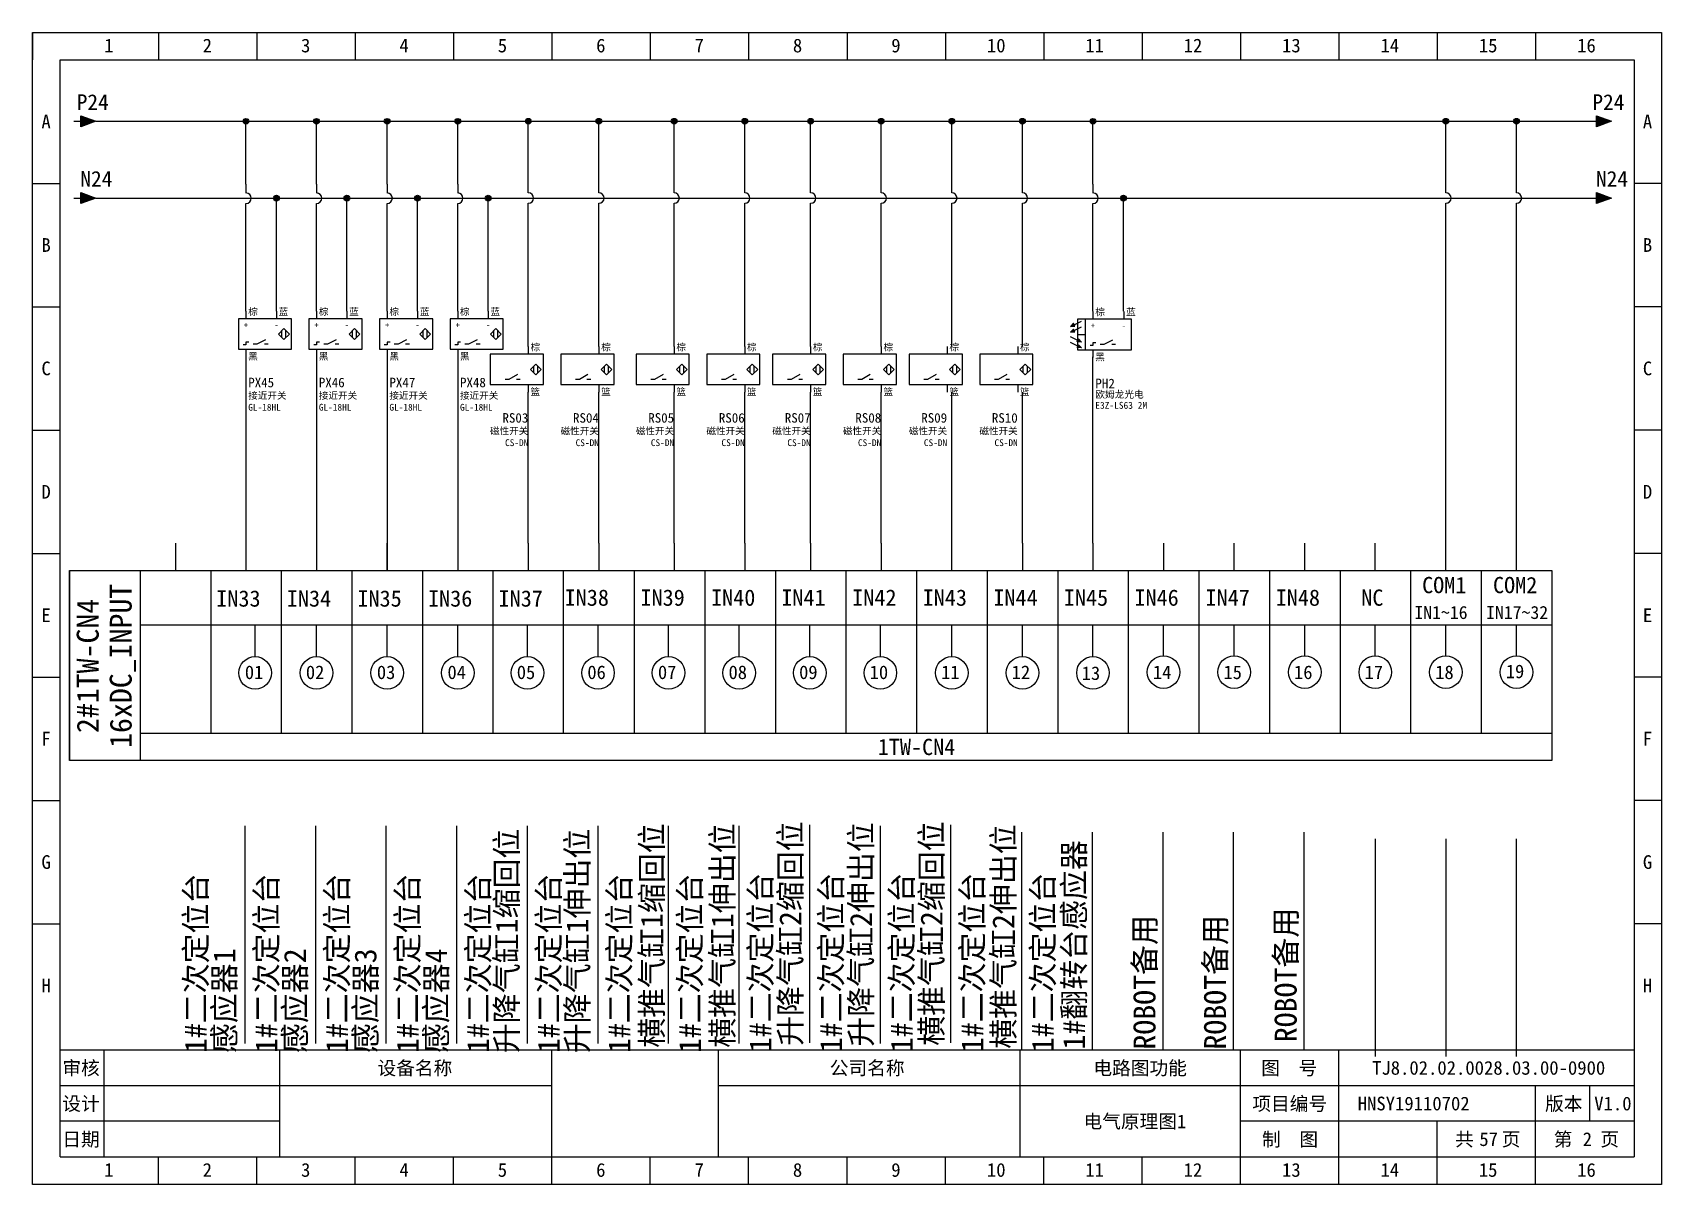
# Model space of a CAD drawing. Header units: millimetres. Extents: x 914 to 910632, y -176 to 682692.
# Drawn here: x 3235.3 to 3532.3, y 3046.2 to 3256.2 of the extents above; entities that cross this region are included whole.
import ezdxf
from ezdxf.enums import TextEntityAlignment as Align

# ---------------------------------------------------------------- set-up
doc = ezdxf.new("R2010")
doc.units = ezdxf.units.MM
doc.layers.add('EPLAN300', color=5, linetype='Continuous', lineweight=25)
doc.layers.add('EPLAN311', color=1, linetype='Continuous', lineweight=25)
doc.styles.get("Standard").update_dxf_attribs({"font": 'arial.ttf'})
doc.styles.add('宋体', font='')
doc.styles.get('宋体').set_extended_font_data('宋体')

# ---------------------------------------------------------------- blocks, each defined once
blk = doc.blocks.new('磁性接近开关3线常开')
at = {"color": 5, "linetype": 'Continuous', "lineweight": 25, "ltscale": 4}
for p, q in [((0, 8.4), (0, 7)), ((5.6, 8.4), (5.6, 7)), ((3.59, 3.14), (2.01, 2.36)), ((6.63, 3.58), (6.63, 4.82)), ((7.37, 3.58), (7.37, 4.82)), ((0, 2.71), (0, 2.19)), ((0, 1.4), (0, 0))]:
    blk.add_line(p, q, dxfattribs=at)
at = {"color": 5, "linetype": 'Continuous', "lineweight": 25}
for p, q in [((0, 2.19), (-0.53, 2.19)), ((0.53, 2.71), (0, 2.71)), ((2.01, 2.36), (1.31, 2.36)), ((4.11, 2.36), (3.41, 2.36))]:
    blk.add_line(p, q, dxfattribs=at)
at = {"color": 5, "linetype": 'Continuous', "lineweight": 25, "ltscale": 4}
for points in [[(-1.4, 1.4), (8.4, 1.4), (8.4, 7), (-1.4, 7)], [(7, 5.19), (6.01, 4.2), (7, 3.21), (7.99, 4.2)]]:
    blk.add_lwpolyline(points, close=True, dxfattribs=at)
at = {"color": 5, "style": '宋体'}
for s, p in [('+', (0, 5.84)), ('-', (5.6, 5.84))]:
    blk.add_text(s, height=1.05, dxfattribs=at).set_placement(p, align=Align.MIDDLE_CENTER)
at = {"color": 0, "style": '宋体'}
for tag, p in [('01', (0.42, 7.67)), ('03', (6.02, 7.67)), ('02', (0.42, -0.54)), ('05', (0.42, -7.76)), ('06', (0.42, -9.92))]:
    blk.add_attdef(tag, p, '', height=1.26, dxfattribs=at)
at = {"color": 5, "style": '宋体'}
blk.add_attdef('04', (0.42, -5.6), '', height=1.75, dxfattribs=at)
blk = doc.blocks.new('EPLSYM_LibrarySPECIAL_Symbol8_Variant0_Placement1')
at = {"linetype": 'Continuous', "lineweight": 25, "ltscale": 4}
blk.add_hatch(color=1, dxfattribs=at).paths.add_polyline_path([(-0.75, 1), (2, 0), (-0.75, -1)], flags=0)
at = {"color": 1, "linetype": 'Continuous', "lineweight": 25, "ltscale": 4}
blk.add_line((-2, 0), (-0.75, 0), dxfattribs=at)
blk.add_lwpolyline([(-0.75, 1), (2, 0), (-0.75, -1)], close=True, dxfattribs=at)
at = {"color": 5}
blk.add_attdef('70_20010', text='', height=2.85, dxfattribs=at).set_placement((3, 0), align=Align.MIDDLE_LEFT)
at = {"color": 73}
for tag, p in [('70_24350', (33.76, 0)), ('70_24300', (72.31, 0))]:
    blk.add_attdef(tag, text='', height=2.06, dxfattribs=at).set_placement(p, align=Align.MIDDLE_LEFT)
blk = doc.blocks.new('光电光栅常开')
at = {"layer": 'EPLAN300', "linetype": 'Continuous', "lineweight": 25, "ltscale": 4}
for points in [[(-3.56, 6.25), (-4.09, 5.65), (-3.3, 5.72)], [(-3.56, 5.2), (-4.09, 4.6), (-3.3, 4.67)], [(-2.63, 3.39), (-2.1, 2.8), (-2.89, 2.87)], [(-2.63, 2.34), (-2.1, 1.75), (-2.89, 1.82)]]:
    blk.add_hatch(color=5, dxfattribs=at).paths.add_polyline_path(points, flags=0)
at = {"layer": 'EPLAN300', "color": 5, "linetype": 'Continuous', "lineweight": 25, "ltscale": 4}
for p, q in [((-3.43, 5.99), (-2.1, 6.65)), ((-1.4, 7), (-1.4, 1.4)), ((0, 8.4), (0, 7)), ((5.6, 8.4), (5.6, 7)), ((-2.76, 3.13), (-4.09, 3.8)), ((-3.43, 4.94), (-2.1, 5.6)), ((-2.8, 4.2), (-1.4, 4.2)), ((3.59, 3.14), (2.01, 2.36)), ((-2.76, 2.08), (-4.09, 2.75)), ((0, 2.71), (0, 2.19)), ((0, 1.4), (0, 0))]:
    blk.add_line(p, q, dxfattribs=at)
at = {"layer": 'EPLAN300', "color": 5, "linetype": 'Continuous', "lineweight": 25}
for p, q in [((0, 2.19), (-0.53, 2.19)), ((0.53, 2.71), (0, 2.71)), ((2.01, 2.36), (1.31, 2.36)), ((4.11, 2.36), (3.41, 2.36))]:
    blk.add_line(p, q, dxfattribs=at)
at = {"layer": 'EPLAN300', "color": 5, "linetype": 'Continuous', "lineweight": 25, "ltscale": 4}
for points in [[(-3.56, 6.25), (-4.09, 5.65), (-3.3, 5.72)], [(-2.8, 1.4), (7, 1.4), (7, 7), (-2.8, 7)], [(-3.56, 5.2), (-4.09, 4.6), (-3.3, 4.67)], [(-2.63, 3.39), (-2.1, 2.8), (-2.89, 2.87)], [(-2.63, 2.34), (-2.1, 1.75), (-2.89, 1.82)]]:
    blk.add_lwpolyline(points, close=True, dxfattribs=at)
at = {"color": 0, "style": '宋体'}
for tag, p in [('01', (0.42, 7.67)), ('03', (6.02, 7.67)), ('02', (0.42, -0.54)), ('05', (0.42, -7.76)), ('06', (0.42, -9.92))]:
    blk.add_attdef(tag, p, '', height=1.26, dxfattribs=at)
at = {"color": 5, "style": '宋体'}
blk.add_attdef('04', (0.42, -5.6), '', height=1.75, dxfattribs=at)
at = {"layer": 'EPLAN300', "color": 5, "style": '宋体'}
for s, p in [('+', (0, 5.84)), ('-', (5.6, 5.84))]:
    blk.add_text(s, height=1.05, dxfattribs=at).set_placement(p, align=Align.MIDDLE_CENTER)
blk = doc.blocks.new('磁性接近开关2线常开')
at = {"layer": 'EPLAN300', "color": 5, "linetype": 'Continuous', "lineweight": 25, "ltscale": 4}
for p, q in [((0, 8.4), (0, 7)), ((-2.01, 3.24), (-3.59, 2.36)), ((1.03, 3.58), (1.03, 4.82)), ((1.77, 3.58), (1.77, 4.82)), ((0, 1.4), (0, 0))]:
    blk.add_line(p, q, dxfattribs=at)
at = {"layer": 'EPLAN300', "color": 5, "linetype": 'Continuous', "lineweight": 25}
for p, q in [((-3.59, 2.36), (-4.29, 2.36)), ((-1.49, 2.36), (-2.19, 2.36))]:
    blk.add_line(p, q, dxfattribs=at)
at = {"layer": 'EPLAN300', "color": 5, "linetype": 'Continuous', "lineweight": 25, "ltscale": 4}
for points in [[(2.8, 7), (-7, 7), (-7, 1.4), (2.8, 1.4)], [(1.4, 5.19), (0.41, 4.2), (1.4, 3.21), (2.39, 4.2)]]:
    blk.add_lwpolyline(points, close=True, dxfattribs=at)
at = {"color": 0, "style": '宋体'}
for tag, p in [('01', (0.42, 7.67)), ('02', (0.42, -0.54))]:
    blk.add_attdef(tag, p, '', height=1.26, dxfattribs=at)
at = {"color": 5, "style": '宋体'}
blk.add_attdef('03', text='', height=1.75, dxfattribs=at).set_placement((0, -5.6), align=Align.RIGHT)
at = {"color": 0, "style": '宋体'}
for tag, p in [('04', (0, -7.76)), ('05', (0, -9.92))]:
    blk.add_attdef(tag, text='', height=1.26, dxfattribs=at).set_placement(p, align=Align.RIGHT)
blk = doc.blocks.new('*U388')
blk.add_line((-2.5, 0), (2.5, 0))
blk = doc.blocks.new('*U389')
at = {"color": 0, "linetype": 'ByBlock', "lineweight": -2, "transparency": 16777216}
for p in [(0, 0), (0, -22.5), (0, -45), (0, -67.5), (0, -90), (0, -112.5), (0, -135)]:
    blk.add_blockref('*U388', p, dxfattribs=at)
blk = doc.blocks.new('*U390')
blk.add_line((-2.5, 0), (2.5, 0))
blk = doc.blocks.new('*U391')
at = {"color": 0, "linetype": 'ByBlock', "lineweight": -2, "transparency": 16777216}
for p in [(0, 0), (0, -22.5), (0, -45), (0, -67.5), (0, -90), (0, -112.5), (0, -135)]:
    blk.add_blockref('*U390', p, dxfattribs=at)
blk = doc.blocks.new('制图图框')
for p, q in [((-2700.08, 789.32), (-2403.08, 789.32)), ((-2700.08, 579.32), (-2700.08, 789.32)), ((-2700.08, 789.32), (-2700.08, 784.32)), ((-2700.08, 789.32), (-2695.08, 789.32)), ((-2677.15, 789.32), (-2677.15, 784.32)), ((-2659.21, 789.32), (-2659.21, 784.32)), ((-2641.27, 789.32), (-2641.27, 784.32)), ((-2623.33, 789.32), (-2623.33, 784.32)), ((-2605.4, 789.32), (-2605.4, 784.32)), ((-2587.46, 789.32), (-2587.46, 784.32)), ((-2569.52, 789.32), (-2569.52, 784.32)), ((-2551.58, 789.32), (-2551.58, 784.32)), ((-2533.65, 789.32), (-2533.65, 784.32)), ((-2515.71, 789.32), (-2515.71, 784.32)), ((-2497.77, 789.32), (-2497.77, 784.32)), ((-2479.83, 789.32), (-2479.83, 784.32)), ((-2461.9, 789.32), (-2461.9, 784.32)), ((-2443.96, 789.32), (-2443.96, 784.32)), ((-2426.02, 789.32), (-2426.02, 784.32)), ((-2403.08, 789.32), (-2403.08, 579.32)), ((-2403.08, 789.32), (-2403.08, 784.32)), ((-2695.08, 784.32), (-2408.08, 784.32)), ((-2695.08, 584.32), (-2695.08, 784.32)), ((-2408.08, 784.32), (-2408.08, 584.32)), ((-2408.08, 603.82), (-2695.08, 603.82)), ((-2687.08, 603.82), (-2687.08, 584.32)), ((-2655.08, 603.82), (-2655.08, 584.32)), ((-2655.08, 603.82), (-2655.08, 584.32)), ((-2605.4, 579.32), (-2605.4, 603.82)), ((-2575.08, 603.82), (-2575.08, 584.32)), ((-2575.08, 603.82), (-2575.08, 584.32)), ((-2575.08, 603.82), (-2575.08, 584.32)), ((-2520.08, 603.82), (-2520.08, 584.32)), ((-2479.83, 579.32), (-2479.83, 603.82)), ((-2461.9, 579.32), (-2461.9, 603.82)), ((-2655.08, 597.32), (-2695.08, 597.32)), ((-2605.4, 597.32), (-2655.08, 597.32)), ((-2408.08, 597.32), (-2575.08, 597.32)), ((-2426.02, 579.32), (-2426.02, 597.32)), ((-2416.18, 597.32), (-2416.18, 590.82)), ((-2655.08, 590.82), (-2695.08, 590.82)), ((-2408.08, 590.82), (-2479.83, 590.82)), ((-2443.96, 579.32), (-2443.96, 590.82)), ((-2695.08, 584.32), (-2408.08, 584.32)), ((-2677.15, 579.32), (-2677.15, 584.32)), ((-2659.21, 579.32), (-2659.21, 584.32)), ((-2641.27, 579.32), (-2641.27, 584.32)), ((-2623.33, 579.32), (-2623.33, 584.32)), ((-2587.46, 579.32), (-2587.46, 584.32)), ((-2569.52, 579.32), (-2569.52, 584.32)), ((-2551.58, 579.32), (-2551.58, 584.32)), ((-2533.65, 579.32), (-2533.65, 584.32)), ((-2515.71, 579.32), (-2515.71, 584.32)), ((-2497.77, 579.32), (-2497.77, 584.32)), ((-2403.08, 579.32), (-2700.08, 579.32))]:
    blk.add_line(p, q)
blk.add_blockref('*U389', (-2697.58, 761.82))
at = {"xscale": -1}
blk.add_blockref('*U391', (-2405.58, 761.82), dxfattribs=at)
at = {"style": '宋体'}
for s, p in [('1', (-2687.01, 785.71)), ('2', (-2669.07, 785.71)), ('3', (-2651.13, 785.71)), ('4', (-2633.2, 785.71)), ('5', (-2615.26, 785.71)), ('6', (-2597.32, 785.71)), ('7', (-2579.38, 785.71)), ('8', (-2561.45, 785.71)), ('9', (-2543.51, 785.71)), ('10', (-2526.07, 785.71)), ('11', (-2508.13, 785.71)), ('12', (-2490.2, 785.71)), ('13', (-2472.26, 785.71)), ('14', (-2454.32, 785.71)), ('15', (-2436.38, 785.71)), ('16', (-2418.45, 785.71)), ('A', (-2698.47, 771.84)), ('A', (-2406.47, 771.84)), ('B', (-2698.47, 749.34)), ('B', (-2406.47, 749.34)), ('C', (-2698.47, 726.84)), ('C', (-2406.47, 726.84)), ('D', (-2698.47, 704.34)), ('D', (-2406.47, 704.34)), ('E', (-2698.47, 681.84)), ('E', (-2406.47, 681.84)), ('F', (-2698.47, 659.34)), ('F', (-2406.47, 659.34)), ('G', (-2698.47, 636.84)), ('G', (-2406.47, 636.84)), ('H', (-2698.47, 614.34)), ('H', (-2406.47, 614.34)), ('审核', (-2694.65, 599.29)), ('设备名称', (-2637.2, 599.28)), ('公司名称', (-2554.73, 599.29)), ('电路图功能', (-2506.66, 599.29)), ('图  号', (-2476.05, 599.3)), ('设计', (-2694.66, 592.79)), ('项目编号', (-2477.68, 592.79)), ('版本', (-2424.3, 592.79)), ('日期', (-2694.66, 586.29)), ('制  图', (-2475.91, 586.28)), ('共   页', (-2440.72, 586.31)), ('第   页', (-2422.72, 586.3)), ('1', (-2687.01, 580.71)), ('2', (-2669.07, 580.71)), ('3', (-2651.13, 580.71)), ('4', (-2633.2, 580.71)), ('5', (-2615.26, 580.71)), ('6', (-2597.32, 580.71)), ('7', (-2579.38, 580.71)), ('8', (-2561.45, 580.71)), ('9', (-2543.51, 580.71)), ('10', (-2526.07, 580.71)), ('11', (-2508.13, 580.71)), ('12', (-2490.2, 580.71)), ('13', (-2472.26, 580.71)), ('14', (-2454.32, 580.71)), ('15', (-2436.38, 580.71)), ('16', (-2418.45, 580.71))]:
    blk.add_text(s, height=2.5, dxfattribs=at).set_placement(p)

msp = doc.modelspace()

# ---------------------------------------------------------------- hatches: boundary and pattern name
at = {"layer": 'EPLAN311', "ltscale": 4}
h = msp.add_hatch(color=256, dxfattribs=at)
edge = h.paths.add_edge_path()
edge.add_arc((3274.163, 3240.045), 0.52, 0, 360)
h = msp.add_hatch(color=256, dxfattribs=at)
edge = h.paths.add_edge_path()
edge.add_arc((3287.033, 3240.045), 0.52, 0, 360)
h = msp.add_hatch(color=256, dxfattribs=at)
edge = h.paths.add_edge_path()
edge.add_arc((3299.903, 3240.045), 0.52, 0, 360)
h = msp.add_hatch(color=256, dxfattribs=at)
edge = h.paths.add_edge_path()
edge.add_arc((3312.773, 3240.045), 0.52, 0, 360)
h = msp.add_hatch(color=1, dxfattribs=at)
edge = h.paths.add_edge_path()
edge.add_arc((3325.643, 3240.053), 0.52, 0, 360)
h = msp.add_hatch(color=1, dxfattribs=at)
edge = h.paths.add_edge_path()
edge.add_arc((3338.513, 3240.053), 0.52, 0, 360)
h = msp.add_hatch(color=1, dxfattribs=at)
edge = h.paths.add_edge_path()
edge.add_arc((3352.233, 3240.056), 0.52, 0, 360)
h = msp.add_hatch(color=1, dxfattribs=at)
edge = h.paths.add_edge_path()
edge.add_arc((3365.103, 3240.056), 0.52, 0, 360)
h = msp.add_hatch(color=1, dxfattribs=at)
edge = h.paths.add_edge_path()
edge.add_arc((3377.123, 3240.053), 0.52, 0, 360)
h = msp.add_hatch(color=1, dxfattribs=at)
edge = h.paths.add_edge_path()
edge.add_arc((3389.993, 3240.053), 0.52, 0, 360)
h = msp.add_hatch(color=1, dxfattribs=at)
edge = h.paths.add_edge_path()
edge.add_arc((3402.863, 3240.053), 0.52, 0, 360)
h = msp.add_hatch(color=1, dxfattribs=at)
edge = h.paths.add_edge_path()
edge.add_arc((3415.733, 3240.053), 0.52, 0, 360)
h = msp.add_hatch(color=256, dxfattribs=at)
edge = h.paths.add_edge_path()
edge.add_arc((3428.603, 3240.044), 0.52, 0, 360)
h = msp.add_hatch(color=1, dxfattribs=at)
edge = h.paths.add_edge_path()
edge.add_arc((3492.953, 3240.051), 0.52, 0, 360)
h = msp.add_hatch(color=1, dxfattribs=at)
edge = h.paths.add_edge_path()
edge.add_arc((3505.823, 3240.051), 0.52, 0, 360)
h = msp.add_hatch(color=256, dxfattribs=at)
edge = h.paths.add_edge_path()
edge.add_arc((3279.707, 3226.04), 0.52, 0, 360)
h = msp.add_hatch(color=256, dxfattribs=at)
edge = h.paths.add_edge_path()
edge.add_arc((3292.577, 3226.04), 0.52, 0, 360)
h = msp.add_hatch(color=256, dxfattribs=at)
edge = h.paths.add_edge_path()
edge.add_arc((3305.447, 3226.04), 0.52, 0, 360)
h = msp.add_hatch(color=256, dxfattribs=at)
edge = h.paths.add_edge_path()
edge.add_arc((3318.317, 3226.04), 0.52, 0, 360)
h = msp.add_hatch(color=256, dxfattribs=at)
edge = h.paths.add_edge_path()
edge.add_arc((3434.147, 3226.039), 0.52, 0, 360)

# ---------------------------------------------------------------- linework, layer by layer
at = {"color": 0}
for p, q in [((3246.775, 3240.051), (3519.155, 3240.044)), ((3325.643, 3227.001), (3325.643, 3240.053)), ((3338.513, 3227.001), (3338.513, 3240.053)), ((3352.232, 3227.004), (3352.233, 3240.056)), ((3365.102, 3227.004), (3365.103, 3240.056)), ((3377.123, 3227.001), (3377.123, 3240.053)), ((3389.993, 3227.001), (3389.993, 3240.053)), ((3402.863, 3227.001), (3402.863, 3240.053)), ((3415.733, 3227.001), (3415.733, 3240.053)), ((3492.953, 3226.999), (3492.953, 3240.052)), ((3505.823, 3226.999), (3505.823, 3240.052)), ((3246.793, 3226.044), (3519.155, 3226.044)), ((3325.643, 3198.963), (3325.643, 3225.091)), ((3338.513, 3198.963), (3338.513, 3225.091)), ((3352.232, 3198.966), (3352.232, 3225.094)), ((3365.102, 3198.966), (3365.102, 3225.094)), ((3377.123, 3198.963), (3377.123, 3225.091)), ((3389.993, 3198.963), (3389.993, 3225.091)), ((3402.863, 3198.963), (3402.863, 3225.091)), ((3415.733, 3198.963), (3415.733, 3225.091)), ((3325.643, 3163.105), (3325.643, 3190.647)), ((3338.513, 3163.101), (3338.513, 3190.644)), ((3352.232, 3163.108), (3352.232, 3190.65)), ((3365.102, 3163.105), (3365.102, 3190.647)), ((3377.123, 3163.105), (3377.123, 3190.647)), ((3389.993, 3163.101), (3389.993, 3190.644)), ((3402.863, 3163.105), (3402.863, 3190.647)), ((3415.733, 3163.101), (3415.733, 3190.644))]:
    msp.add_line(p, q, dxfattribs=at)
for p, q in [((3274.163, 3228.555), (3274.163, 3240.045)), ((3287.033, 3228.555), (3287.033, 3240.045)), ((3299.903, 3228.555), (3299.903, 3240.045)), ((3312.773, 3228.555), (3312.773, 3240.045)), ((3428.603, 3228.555), (3428.603, 3240.044)), ((3274.163, 3228.555), (3274.163, 3226.983)), ((3287.033, 3228.555), (3287.033, 3226.983)), ((3299.903, 3228.555), (3299.903, 3226.983)), ((3312.773, 3228.555), (3312.773, 3226.983)), ((3428.603, 3228.555), (3428.603, 3226.982)), ((3279.707, 3205.421), (3279.707, 3226.039)), ((3292.577, 3205.421), (3292.577, 3226.039)), ((3305.447, 3205.421), (3305.447, 3226.039)), ((3318.317, 3205.421), (3318.317, 3226.039)), ((3434.147, 3205.421), (3434.147, 3226.039)), ((3274.163, 3205.421), (3274.163, 3225.073)), ((3287.033, 3205.421), (3287.033, 3225.073)), ((3299.903, 3205.421), (3299.903, 3225.073)), ((3312.773, 3205.421), (3312.773, 3225.073)), ((3428.603, 3205.421), (3428.603, 3225.072)), ((3492.953, 3163.101), (3492.953, 3225.089)), ((3505.823, 3163.101), (3505.823, 3225.089)), ((3274.163, 3197.105), (3274.163, 3163.101)), ((3287.033, 3197.105), (3287.033, 3163.101)), ((3299.903, 3197.105), (3299.903, 3163.101)), ((3312.773, 3197.105), (3312.773, 3163.101)), ((3428.603, 3163.101), (3428.603, 3197.105)), ((3261.293, 3163.101), (3261.293, 3158.151)), ((3274.163, 3163.101), (3274.163, 3158.151)), ((3287.033, 3163.101), (3287.033, 3158.151)), ((3299.903, 3163.101), (3299.903, 3158.151)), ((3299.903, 3158.151), (3299.903, 3163.101)), ((3312.773, 3163.101), (3312.773, 3158.151)), ((3325.643, 3163.101), (3325.643, 3158.151)), ((3338.513, 3163.101), (3338.513, 3158.151)), ((3352.232, 3163.101), (3352.232, 3158.151)), ((3365.102, 3163.101), (3365.102, 3158.151)), ((3377.123, 3163.101), (3377.123, 3158.151)), ((3389.993, 3163.101), (3389.993, 3158.151)), ((3402.863, 3158.151), (3402.863, 3163.101)), ((3415.733, 3163.101), (3415.733, 3158.151)), ((3415.733, 3163.101), (3415.733, 3158.151)), ((3428.603, 3163.101), (3428.603, 3158.151)), ((3441.473, 3163.101), (3441.473, 3158.151)), ((3454.343, 3158.151), (3454.343, 3163.101)), ((3467.213, 3158.151), (3467.213, 3163.101)), ((3480.083, 3158.151), (3480.083, 3163.101)), ((3492.953, 3158.151), (3492.953, 3163.101)), ((3505.823, 3158.151), (3505.823, 3163.101)), ((3241.988, 3158.151), (3512.258, 3158.151)), ((3241.988, 3123.501), (3241.988, 3158.151)), ((3241.988, 3158.151), (3241.988, 3123.501)), ((3254.858, 3158.151), (3254.858, 3123.501)), ((3267.728, 3158.151), (3267.728, 3128.451)), ((3280.598, 3158.151), (3280.598, 3128.451)), ((3293.468, 3158.151), (3293.468, 3128.451)), ((3306.338, 3158.151), (3306.338, 3128.451)), ((3319.208, 3128.451), (3319.208, 3158.151)), ((3332.078, 3128.451), (3332.078, 3158.151)), ((3344.948, 3158.151), (3344.948, 3128.451)), ((3357.818, 3158.151), (3357.818, 3128.451)), ((3370.688, 3158.151), (3370.688, 3128.451)), ((3383.558, 3158.151), (3383.558, 3128.43)), ((3396.428, 3158.151), (3396.428, 3128.451)), ((3409.298, 3158.151), (3409.298, 3128.451)), ((3422.168, 3158.151), (3422.168, 3128.451)), ((3435.038, 3158.151), (3435.038, 3128.451)), ((3447.908, 3158.151), (3447.908, 3128.451)), ((3460.778, 3158.151), (3460.778, 3128.451)), ((3473.648, 3158.151), (3473.648, 3128.451)), ((3486.518, 3158.151), (3486.518, 3128.451)), ((3499.388, 3158.151), (3499.388, 3128.451)), ((3512.258, 3158.151), (3512.258, 3123.501)), ((3254.858, 3148.251), (3512.258, 3148.251)), ((3275.833, 3142.442), (3275.833, 3148.251)), ((3287.033, 3142.442), (3287.033, 3148.251)), ((3299.903, 3142.442), (3299.903, 3148.251)), ((3312.773, 3142.442), (3312.773, 3148.251)), ((3428.603, 3142.442), (3428.603, 3148.251)), ((3441.473, 3142.601), (3441.473, 3148.251)), ((3454.343, 3142.601), (3454.343, 3148.251)), ((3467.213, 3142.601), (3467.213, 3148.251)), ((3480.083, 3142.601), (3480.083, 3148.251)), ((3492.953, 3142.601), (3492.953, 3148.251)), ((3505.823, 3142.601), (3505.823, 3148.251)), ((3325.487, 3142.442), (3325.487, 3148.092)), ((3338.357, 3142.442), (3338.357, 3148.092)), ((3351.227, 3142.442), (3351.227, 3148.092)), ((3364.097, 3142.442), (3364.097, 3148.092)), ((3376.967, 3142.442), (3376.967, 3148.092)), ((3389.837, 3142.442), (3389.837, 3148.092)), ((3402.863, 3142.442), (3402.863, 3148.092)), ((3415.733, 3142.442), (3415.733, 3148.092)), ((3512.258, 3128.451), (3254.858, 3128.451)), ((3512.258, 3123.501), (3241.988, 3123.501)), ((3274.007, 3071.902), (3274.007, 3111.602)), ((3286.877, 3071.902), (3286.877, 3111.602)), ((3299.747, 3071.902), (3299.747, 3111.602)), ((3312.617, 3071.902), (3312.617, 3111.602)), ((3325.487, 3071.902), (3325.487, 3111.602)), ((3338.357, 3071.902), (3338.357, 3111.602)), ((3351.227, 3071.902), (3351.227, 3111.602)), ((3364.097, 3071.902), (3364.097, 3111.602)), ((3376.967, 3072.062), (3376.967, 3111.761)), ((3389.837, 3071.902), (3389.837, 3111.602)), ((3402.707, 3072.062), (3402.707, 3111.761)), ((3415.577, 3110.419), (3415.577, 3070.719)), ((3428.447, 3110.419), (3428.447, 3070.719)), ((3441.317, 3110.419), (3441.317, 3070.719)), ((3454.187, 3110.419), (3454.187, 3070.719)), ((3467.057, 3110.419), (3467.057, 3070.719)), ((3480.083, 3109.236), (3480.083, 3069.536)), ((3492.953, 3109.236), (3492.953, 3069.536)), ((3505.823, 3069.536), (3505.823, 3109.236))]:
    msp.add_line(p, q)
for centre in [(3275.833, 3139.472), (3287.033, 3139.472), (3299.903, 3139.472), (3312.773, 3139.472), (3325.487, 3139.472), (3338.357, 3139.472), (3351.227, 3139.472), (3364.097, 3139.472), (3376.967, 3139.472), (3389.837, 3139.472), (3402.863, 3139.472), (3415.733, 3139.472), (3428.603, 3139.472), (3441.473, 3139.631), (3454.343, 3139.631), (3467.213, 3139.631), (3480.083, 3139.631), (3492.953, 3139.631), (3505.823, 3139.631)]:
    msp.add_circle(centre, 2.97)
for centre in [(3274.163, 3226.028), (3287.033, 3226.028), (3299.903, 3226.028), (3312.773, 3226.028), (3325.643, 3226.046), (3338.513, 3226.046), (3352.232, 3226.049), (3365.102, 3226.049), (3377.123, 3226.046), (3389.993, 3226.046), (3402.863, 3226.046), (3415.733, 3226.046), (3428.603, 3226.027), (3492.953, 3226.044), (3505.823, 3226.044)]:
    msp.add_arc(centre, 0.955, 270, 90)
at = {"layer": 'EPLAN311', "ltscale": 4}
for centre in [(3274.163, 3240.045), (3287.033, 3240.045), (3299.903, 3240.045), (3312.773, 3240.045), (3428.603, 3240.044), (3279.707, 3226.04), (3292.577, 3226.04), (3305.447, 3226.04), (3318.317, 3226.04), (3434.147, 3226.039)]:
    msp.add_circle(centre, 0.52, dxfattribs=at)
at = {"layer": 'EPLAN311', "color": 1, "ltscale": 4}
for centre in [(3325.643, 3240.053), (3338.513, 3240.053), (3352.233, 3240.056), (3365.103, 3240.056), (3377.123, 3240.053), (3389.993, 3240.053), (3402.863, 3240.053), (3415.733, 3240.053), (3492.953, 3240.051), (3505.823, 3240.051)]:
    msp.add_circle(centre, 0.52, dxfattribs=at)

# ---------------------------------------------------------------- block references
msp.add_blockref('制图图框', (5935.337, 2466.901))
at = {"color": 7}
ref = msp.add_blockref('EPLSYM_LibrarySPECIAL_Symbol8_Variant0_Placement1', (3244.793, 3240.045), dxfattribs=at)
ref.add_attrib('70_20010', 'P24', dxfattribs={"color": 5, "height": 2.8548, "style": '宋体'}).set_placement((3243.309, 3243.544), align=Align.MIDDLE_LEFT)
ref = msp.add_blockref('EPLSYM_LibrarySPECIAL_Symbol8_Variant0_Placement1', (3521.155, 3240.044), dxfattribs=at)
ref.add_attrib('70_20010', 'P24', dxfattribs={"color": 5, "height": 2.8548, "style": '宋体'}).set_placement((3519.671, 3243.544), align=Align.MIDDLE_LEFT)
ref = msp.add_blockref('EPLSYM_LibrarySPECIAL_Symbol8_Variant0_Placement1', (3244.793, 3226.044), dxfattribs=at)
ref.add_attrib('70_20010', 'N24', dxfattribs={"color": 5, "height": 2.8548, "style": '宋体'}).set_placement((3243.967, 3229.557), align=Align.MIDDLE_LEFT)
ref = msp.add_blockref('EPLSYM_LibrarySPECIAL_Symbol8_Variant0_Placement1', (3521.155, 3226.044), dxfattribs=at)
ref.add_attrib('70_20010', 'N24', dxfattribs={"color": 5, "height": 2.8548, "style": '宋体'}).set_placement((3520.329, 3229.557), align=Align.MIDDLE_LEFT)
at = {"xscale": 0.99, "yscale": 0.99, "zscale": 0.99}
for name, p, values in [('磁性接近开关3线常开', (3274.163, 3197.105), {'06': 'GL-18HL', '05': '接近开关', '04': 'PX45', '03': '蓝', '02': '黑', '01': '棕'}), ('磁性接近开关3线常开', (3287.033, 3197.105), {'06': 'GL-18HL', '05': '接近开关', '04': 'PX46', '03': '蓝', '02': '黑', '01': '棕'}), ('磁性接近开关3线常开', (3299.903, 3197.105), {'06': 'GL-18HL', '05': '接近开关', '04': 'PX47', '03': '蓝', '02': '黑', '01': '棕'}), ('磁性接近开关3线常开', (3312.773, 3197.105), {'06': 'GL-18HL', '05': '接近开关', '04': 'PX48', '03': '蓝', '02': '黑', '01': '棕'}), ('磁性接近开关2线常开', (3325.643, 3190.647), {'05': 'CS-DN', '04': '磁性开关', '03': 'RS03', '02': '篮', '01': '棕'}), ('磁性接近开关2线常开', (3338.513, 3190.644), {'05': 'CS-DN', '04': '磁性开关', '03': 'RS04', '02': '篮', '01': '棕'}), ('磁性接近开关2线常开', (3352.232, 3190.65), {'05': 'CS-DN', '04': '磁性开关', '03': 'RS05', '02': '篮', '01': '棕'}), ('磁性接近开关2线常开', (3365.102, 3190.647), {'05': 'CS-DN', '04': '磁性开关', '03': 'RS06', '02': '篮', '01': '棕'}), ('磁性接近开关2线常开', (3377.123, 3190.647), {'05': 'CS-DN', '04': '磁性开关', '03': 'RS07', '02': '篮', '01': '棕'}), ('磁性接近开关2线常开', (3389.993, 3190.65), {'05': 'CS-DN', '04': '磁性开关', '03': 'RS08', '02': '篮', '01': '棕'}), ('磁性接近开关2线常开', (3402.014, 3190.65), {'05': 'CS-DN', '04': '磁性开关', '03': 'RS09', '02': '篮', '01': '棕'}), ('磁性接近开关2线常开', (3414.884, 3190.646), {'05': 'CS-DN', '04': '磁性开关', '03': 'RS10', '02': '篮', '01': '棕'})]:
    msp.add_blockref(name, p, dxfattribs=at).add_auto_attribs(values)
ref = msp.add_blockref('光电光栅常开', (3428.603, 3196.972))
ref.add_attrib('01', '棕', (3429.023, 3204.644), dxfattribs={"color": 0, "height": 1.263, "style": '宋体'})
ref.add_attrib('02', '黑', (3429.023, 3196.437), dxfattribs={"color": 0, "height": 1.263, "style": '宋体'})
ref.add_attrib('03', '蓝', (3434.623, 3204.644), dxfattribs={"color": 0, "height": 1.263, "style": '宋体'})
ref.add_attrib('04', 'PH2', (3429.023, 3191.369), dxfattribs={"color": 5, "height": 1.7535, "style": '宋体'})
ref.add_attrib('05', '欧姆龙光电', (3429.023, 3189.614), dxfattribs={"color": 0, "height": 1.2625, "style": '宋体'})
ref.add_attrib('06', 'E3Z-LS63 2M', (3429.023, 3187.627), dxfattribs={"color": 0, "height": 1.26252, "style": '宋体'})

# ---------------------------------------------------------------- texts
at = {"style": '宋体'}
for s, height, p in [('IN33', 2.97, (3268.744, 3151.557)), ('IN34', 2.97, (3281.614, 3151.557)), ('IN35', 2.97, (3294.484, 3151.557)), ('IN36', 2.97, (3307.354, 3151.557)), ('IN37', 2.97, (3320.224, 3151.557)), ('IN38', 2.97, (3332.266, 3151.716)), ('IN39', 2.97, (3346.093, 3151.716)), ('IN40', 2.97, (3358.963, 3151.716)), ('IN41', 2.97, (3371.775, 3151.716)), ('IN42', 2.97, (3384.703, 3151.716)), ('IN43', 2.97, (3397.548, 3151.716)), ('IN44', 2.97, (3410.435, 3151.716)), ('IN45', 2.97, (3423.288, 3151.716)), ('IN46', 2.97, (3436.158, 3151.716)), ('IN47', 2.97, (3449.135, 3151.716)), ('IN48', 2.97, (3461.923, 3151.716)), ('NC', 2.97, (3477.525, 3151.716)), ('COM1', 2.97, (3488.615, 3154.01)), ('COM2', 2.97, (3501.543, 3154.01)), ('IN1~16', 2.376, (3487.209, 3149.309)), ('IN17~32', 2.376, (3500.284, 3149.309)), ('01', 2.475, (3273.961, 3138.356)), ('02', 2.475, (3285.087, 3138.355)), ('03', 2.475, (3298.032, 3138.355)), ('04', 2.475, (3310.902, 3138.356)), ('05', 2.475, (3323.541, 3138.355)), ('06', 2.475, (3336.411, 3138.355)), ('07', 2.475, (3349.281, 3138.355)), ('08', 2.475, (3362.151, 3138.355)), ('09', 2.475, (3375.021, 3138.355)), ('10', 2.475, (3387.891, 3138.355)), ('11', 2.475, (3400.917, 3138.355)), ('12', 2.475, (3413.787, 3138.355)), ('13', 2.475, (3426.55, 3138.196)), ('14', 2.475, (3439.527, 3138.355)), ('15', 2.475, (3452.397, 3138.355)), ('16', 2.475, (3465.267, 3138.355)), ('17', 2.475, (3478.137, 3138.355)), ('18', 2.475, (3491.007, 3138.355)), ('19', 2.475, (3503.877, 3138.515))]:
    msp.add_text(s, height=height, dxfattribs=at).set_placement(p)
at = {"color": 0, "style": '宋体'}
for s, rotation, p in [('升降气缸1缩回位', 90, (3323.693, 3070.161)), ('升降气缸1伸出位', 90, (3336.563, 3070.161)), ('横推气缸1缩回位', 89.99653, (3350.159, 3071.135)), ('横推气缸1伸出位', 89.99653, (3363.029, 3071.135)), ('升降气缸2缩回位', 90, (3375.42, 3071.495)), ('升降气缸2伸出位', 90, (3388.29, 3071.335)), ('横推气缸2缩回位', 90, (3401.16, 3071.495)), ('横推气缸2伸出位', 89.99653, (3414.262, 3070.961)), ('1#翻转台感应器', 89.99653, (3427.132, 3070.801)), ('1#二次定位台', 90, (3267.013, 3070.161)), ('1#二次定位台', 90, (3279.883, 3070.161)), ('1#二次定位台', 90, (3292.753, 3070.161)), ('1#二次定位台', 90, (3305.623, 3070.161)), ('1#二次定位台', 90, (3318.493, 3070.161)), ('1#二次定位台', 90, (3331.363, 3070.161)), ('1#二次定位台', 90, (3344.233, 3070.161)), ('1#二次定位台', 90, (3357.103, 3070.161)), ('1#二次定位台', 90, (3369.973, 3070.321)), ('1#二次定位台', 90, (3382.843, 3070.321)), ('1#二次定位台', 90, (3395.713, 3070.321)), ('1#二次定位台', 90, (3408.583, 3070.321)), ('1#二次定位台', 90, (3421.453, 3070.321)), ('ROBOT备用', 89.99653, (3465.742, 3072.144)), ('ROBOT备用', 89.99653, (3440.002, 3070.801)), ('ROBOT备用', 89.99653, (3452.872, 3070.801)), ('感应器1', 90, (3272.213, 3070.161)), ('感应器2', 90, (3285.083, 3070.161)), ('感应器3', 90, (3297.953, 3070.161)), ('感应器4', 90, (3310.823, 3070.161))]:
    msp.add_text(s, height=4, rotation=rotation, dxfattribs=at).set_placement(p)
at = {"insert": (3396.428, 3125.955), "char_height": 2.97, "attachment_point": 5, "style": '宋体'}
msp.add_mtext_dynamic_manual_height_columns('1TW-CN4  ', width=36.11664, gutter_width=12.5, heights=[0], dxfattribs=at)
at = {"style": '宋体'}
for tag, p in [('16xDC_INPUT', (3251.321, 3140.766)), ('2#1TW-CN4', (3245.304, 3140.746))]:
    msp.add_attdef(tag, text='封页', height=4, rotation=90, dxfattribs=at).set_placement(p, align=Align.MIDDLE_CENTER)
for tag, text, p in [('TJ8.02.02.0028.03.00-0900', 'TJ8.01.01.0181.00.01-0900', (3500.753, 3067.469)), ('HNSY19110702', 'HNSY19110702', (3487.081, 3060.969)), ('V1.0', '1.0', (3523.404, 3060.969)), ('电气原理图1', '封页', (3436.253, 3057.719)), ('57', '01', (3500.753, 3054.469)), ('2', '01', (3518.753, 3054.469))]:
    msp.add_attdef(tag, text=text, height=2.5, dxfattribs=at).set_placement(p, align=Align.MIDDLE_CENTER)

doc.saveas('drawing.dxf')
